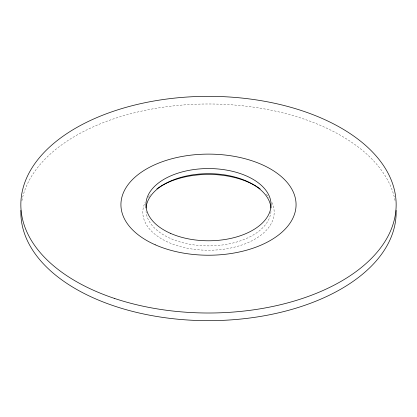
<?xml version="1.0" encoding="UTF-8"?>
<svg xmlns="http://www.w3.org/2000/svg" width="417" height="417" viewBox="0 0 417 417"><rect width="100%" height="100%" fill="white"/><g stroke="black" fill="none" stroke-linecap="round" stroke-linejoin="round"><path stroke-width="0.31" stroke-dasharray="2.08 1.56" d="M21.924 200.744A187.65 108.337 0 0 1 208.5 103.989A187.65 108.337 0 0 1 395.076 200.744M271.941 202.516A65.677 37.921 0 0 1 208.5 250.247A65.677 37.921 0 0 1 145.059 202.516M148.191 197.314A65.677 37.921 0 0 1 150.693 194.332M266.307 194.332A65.677 37.921 0 0 1 268.809 197.314M270.977 211.549A62.55 36.112 0 0 1 208.5 245.889A62.55 36.112 0 0 1 146.023 211.549"/><path stroke-width="0.63" d="M396.119 210.403A187.65 108.337 0 0 1 208.5 320.668A187.65 108.337 0 0 1 20.881 210.403M156.875 188.891A65.677 37.921 0 0 1 260.125 188.891M146.023 208.005A62.55 36.112 0 0 1 208.5 173.665A62.55 36.112 0 0 1 270.977 208.005M114.675 298.494A187.65 108.337 0 0 0 396.15 204.669A187.65 108.337 0 0 0 114.675 110.844A187.65 108.337 0 0 0 114.675 298.494M155.192 244.779A87.57 50.556 0 0 0 295.319 211.268A87.57 50.556 0 0 0 174.989 157.96A87.57 50.556 0 0 0 155.192 244.779M170.423 233.322A62.55 36.112 0 0 0 270.513 209.381A62.55 36.112 0 0 0 184.564 171.304A62.55 36.112 0 0 0 170.423 233.322"/></g></svg>
